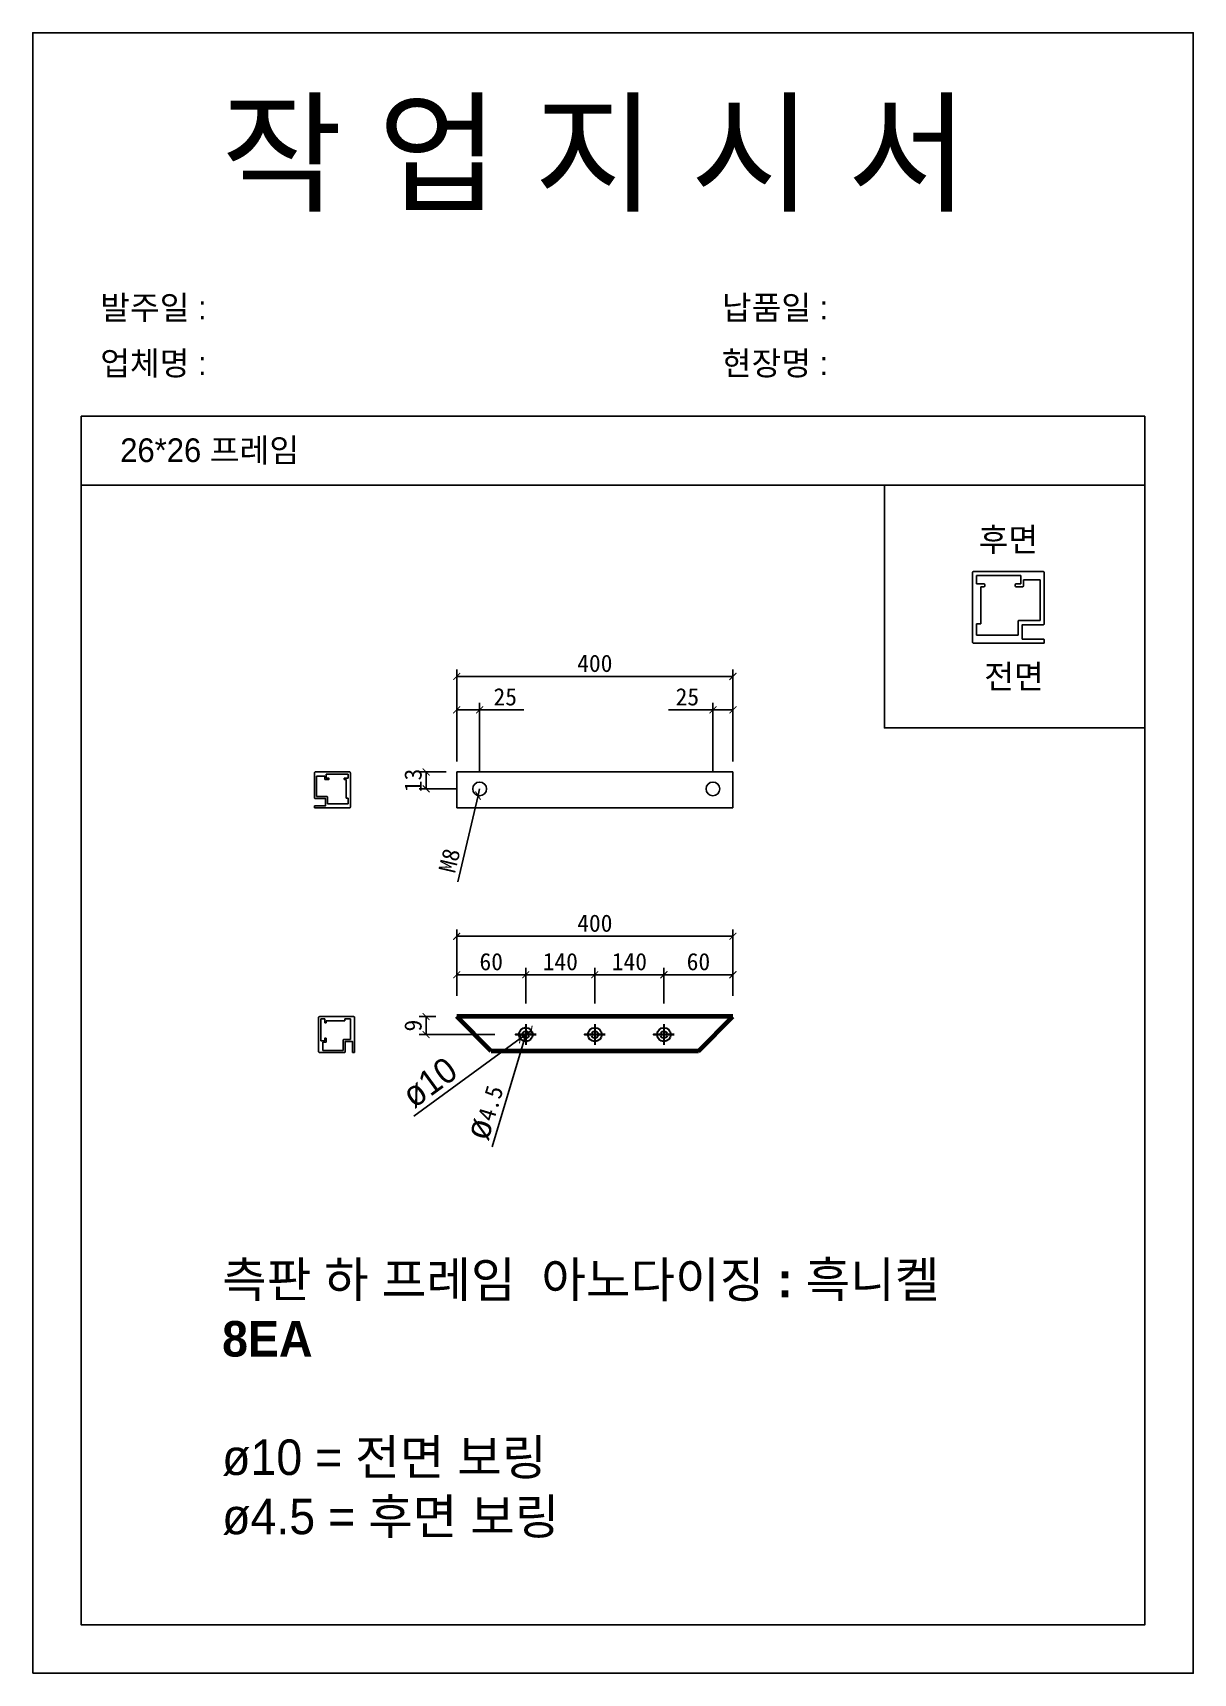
# Model space of a CAD drawing. Header units: millimetres. Extents: x -44117 to 256353, y -2095463 to 65325.
# Drawn here: x 120668 to 122348, y 23005 to 25381 of the extents above; entities that cross this region are included whole.
import ezdxf

# ---------------------------------------------------------------- set-up
doc = ezdxf.new("R2010")
doc.units = ezdxf.units.MM
doc.header["$LTSCALE"] = 10
doc.layers.add('Layer1', color=7, linetype='Continuous', lineweight=70)
doc.dimstyles.new('ISO-25', dxfattribs={"dimtxt": 2.5, "dimasz": 2.5, "dimexe": 1, "dimexo": 1, "dimtad": 1, "dimtxsty": 'Standard', "dimblk": 'ARCHTICK', "dimcen": 2.5, "dimadec": 0, "dimazin": 0, "dimtfac": 1, "dimtmove": 0, "dimatfit": 3, "dimfxl": 0, "dimarcsym": 0})

# ---------------------------------------------------------------- blocks, each defined once
blk = doc.blocks.new('_ArchTick')
at = {"color": 0, "linetype": 'ByBlock', "const_width": 0.15}
blk.add_lwpolyline([(-0.5, -0.5), (0.5, 0.5)], dxfattribs=at)
blk = doc.blocks.new('*D1947')
at = {"color": 0, "lineweight": -2}
for p, q in [((121281.6, 23986.3), (121281.6, 24027)), ((121381.6, 23975.3), (121381.6, 24027)), ((121281.6, 24017), (121381.6, 24017))]:
    blk.add_line(p, q, dxfattribs=at)
at = {"layer": 'Defpoints', "color": 0}
for p in [(121381.6, 24017), (121281.6, 23956.3), (121381.6, 23945.3)]:
    blk.add_point(p, dxfattribs=at)
at = {"color": 0, "lineweight": -2, "xscale": 10, "yscale": 10, "zscale": 10, "rotation": 180}
blk.add_blockref('_ArchTick', (121281.6, 24017), dxfattribs=at)
at = {"color": 0, "lineweight": -2, "xscale": 10, "yscale": 10, "zscale": 10}
blk.add_blockref('_ArchTick', (121381.6, 24017), dxfattribs=at)
at = {"color": 0, "insert": (121331.6, 24035.8), "char_height": 25, "attachment_point": 5}
blk.add_mtext('60', dxfattribs=at)
blk = doc.blocks.new('*D1948')
at = {"color": 0, "lineweight": -2}
for p, q in [((121381.6, 23975.3), (121381.6, 24027)), ((121481.6, 23975.3), (121481.6, 24027)), ((121381.6, 24017), (121481.6, 24017))]:
    blk.add_line(p, q, dxfattribs=at)
at = {"layer": 'Defpoints', "color": 0}
for p in [(121481.6, 24017), (121381.6, 23945.3), (121481.6, 23945.3)]:
    blk.add_point(p, dxfattribs=at)
at = {"color": 0, "lineweight": -2, "xscale": 10, "yscale": 10, "zscale": 10, "rotation": 180}
blk.add_blockref('_ArchTick', (121381.6, 24017), dxfattribs=at)
at = {"color": 0, "lineweight": -2, "xscale": 10, "yscale": 10, "zscale": 10}
blk.add_blockref('_ArchTick', (121481.6, 24017), dxfattribs=at)
at = {"color": 0, "insert": (121431.6, 24035.8), "char_height": 25, "attachment_point": 5}
blk.add_mtext('140', dxfattribs=at)
blk = doc.blocks.new('*D1949')
at = {"color": 0, "lineweight": -2}
for p, q in [((121481.6, 23975.3), (121481.6, 24027)), ((121581.6, 23975.3), (121581.6, 24027)), ((121481.6, 24017), (121581.6, 24017))]:
    blk.add_line(p, q, dxfattribs=at)
at = {"layer": 'Defpoints', "color": 0}
for p in [(121581.6, 24017), (121481.6, 23945.3), (121581.6, 23945.3)]:
    blk.add_point(p, dxfattribs=at)
at = {"color": 0, "lineweight": -2, "xscale": 10, "yscale": 10, "zscale": 10, "rotation": 180}
blk.add_blockref('_ArchTick', (121481.6, 24017), dxfattribs=at)
at = {"color": 0, "lineweight": -2, "xscale": 10, "yscale": 10, "zscale": 10}
blk.add_blockref('_ArchTick', (121581.6, 24017), dxfattribs=at)
at = {"color": 0, "insert": (121531.6, 24035.8), "char_height": 25, "attachment_point": 5}
blk.add_mtext('140', dxfattribs=at)
blk = doc.blocks.new('*D1950')
at = {"color": 0, "lineweight": -2}
for p, q in [((121581.6, 23975.3), (121581.6, 24027)), ((121681.6, 23986.3), (121681.6, 24027)), ((121581.6, 24017), (121681.6, 24017))]:
    blk.add_line(p, q, dxfattribs=at)
at = {"layer": 'Defpoints', "color": 0}
for p in [(121681.6, 24017), (121681.6, 23956.3), (121581.6, 23945.3)]:
    blk.add_point(p, dxfattribs=at)
at = {"color": 0, "lineweight": -2, "xscale": 10, "yscale": 10, "zscale": 10, "rotation": 180}
blk.add_blockref('_ArchTick', (121581.6, 24017), dxfattribs=at)
at = {"color": 0, "lineweight": -2, "xscale": 10, "yscale": 10, "zscale": 10}
blk.add_blockref('_ArchTick', (121681.6, 24017), dxfattribs=at)
at = {"color": 0, "insert": (121631.6, 24035.8), "char_height": 25, "attachment_point": 5}
blk.add_mtext('60', dxfattribs=at)
blk = doc.blocks.new('*D1951')
at = {"color": 0, "lineweight": -2}
for p, q in [((121281.6, 23986.3), (121281.6, 24082.7)), ((121281.6, 24072.7), (121681.6, 24072.7)), ((121681.6, 23986.3), (121681.6, 24082.7))]:
    blk.add_line(p, q, dxfattribs=at)
at = {"layer": 'Defpoints', "color": 0}
for p in [(121681.6, 24072.7), (121281.6, 23956.3), (121681.6, 23956.3)]:
    blk.add_point(p, dxfattribs=at)
at = {"color": 0, "lineweight": -2, "xscale": 10, "yscale": 10, "zscale": 10, "rotation": 180}
blk.add_blockref('_ArchTick', (121281.6, 24072.7), dxfattribs=at)
at = {"color": 0, "lineweight": -2, "xscale": 10, "yscale": 10, "zscale": 10}
blk.add_blockref('_ArchTick', (121681.6, 24072.7), dxfattribs=at)
at = {"color": 0, "insert": (121481.6, 24091.5), "char_height": 25, "attachment_point": 5}
blk.add_mtext('400', dxfattribs=at)
blk = doc.blocks.new('*D1952')
at = {"color": 0, "lineweight": -2}
for p, q in [((121251.6, 23956.3), (121227.3, 23956.3)), ((121237.3, 23956.3), (121237.3, 23930.3)), ((121336.6, 23930.3), (121227.3, 23930.3))]:
    blk.add_line(p, q, dxfattribs=at)
at = {"layer": 'Defpoints', "color": 0}
for p in [(121281.6, 23956.3), (121237.3, 23930.3), (121366.6, 23930.3)]:
    blk.add_point(p, dxfattribs=at)
at = {"color": 0, "lineweight": -2, "xscale": 10, "yscale": 10, "zscale": 10}
for p, rotation in [((121237.3, 23956.3), 90), ((121237.3, 23930.3), 270)]:
    blk.add_blockref('_ArchTick', p, dxfattribs=dict(at, rotation=rotation))
at = {"color": 0, "insert": (121218.5, 23943.3), "char_height": 25, "attachment_point": 5, "rotation": 90}
blk.add_mtext('9', dxfattribs=at)
blk = doc.blocks.new('*D1953')
at = {"color": 0, "lineweight": -2}
for p, q in [((121389.7, 23936.2), (121373.6, 23924.4)), ((121389.7, 23936.2), (121389.7, 23936.2)), ((121219.6, 23812.1), (121373.6, 23924.4))]:
    blk.add_line(p, q, dxfattribs=at)
at = {"layer": 'Defpoints', "color": 0}
for p in [(121389.7, 23936.2), (121373.6, 23924.4)]:
    blk.add_point(p, dxfattribs=at)
at = {"color": 0, "lineweight": -2, "xscale": 10, "yscale": 10, "zscale": 10}
for p, rotation in [((121373.6, 23924.4), 36.10123907346915), ((121389.7, 23936.2), 216.1012390734691)]:
    blk.add_blockref('_ArchTick', p, dxfattribs=dict(at, rotation=rotation))
at = {"color": 0, "insert": (121242.4, 23861), "char_height": 25, "attachment_point": 5, "rotation": 36.1012}
blk.add_mtext('{\\fGulim|b0|i0|c129|p50;\\H1.4583x;ø10}', dxfattribs=at)
blk = doc.blocks.new('*D1954')
at = {"color": 0, "lineweight": -2}
for p, q in [((121383.1, 23935.1), (121380.2, 23925.5)), ((121383.1, 23935.1), (121383.1, 23935.1)), ((121333.2, 23767.6), (121380.2, 23925.5))]:
    blk.add_line(p, q, dxfattribs=at)
at = {"layer": 'Defpoints', "color": 0}
for p in [(121383.1, 23935.1), (121380.2, 23925.5)]:
    blk.add_point(p, dxfattribs=at)
at = {"color": 0, "lineweight": -2, "xscale": 10, "yscale": 10, "zscale": 10}
for p, rotation in [((121380.2, 23925.5), 73.42594672676715), ((121383.1, 23935.1), 253.4259467267671)]:
    blk.add_blockref('_ArchTick', p, dxfattribs=dict(at, rotation=rotation))
at = {"color": 0, "insert": (121321.2, 23818.4), "char_height": 25, "attachment_point": 5, "rotation": 73.4259}
blk.add_mtext('{\\fGulim|b0|i0|c129|p50;\\H1.4583x;ø}4.5', dxfattribs=at)
blk = doc.blocks.new('*D1955')
at = {"color": 0, "lineweight": -2}
for p, q in [((121281.6, 24340.7), (121281.6, 24459.1)), ((121281.6, 24449.1), (121681.6, 24449.1)), ((121681.6, 24340.7), (121681.6, 24459.1))]:
    blk.add_line(p, q, dxfattribs=at)
at = {"layer": 'Defpoints', "color": 0}
for p in [(121681.6, 24449.1), (121281.6, 24310.7), (121681.6, 24310.7)]:
    blk.add_point(p, dxfattribs=at)
at = {"color": 0, "lineweight": -2, "xscale": 10, "yscale": 10, "zscale": 10, "rotation": 180}
blk.add_blockref('_ArchTick', (121281.6, 24449.1), dxfattribs=at)
at = {"color": 0, "lineweight": -2, "xscale": 10, "yscale": 10, "zscale": 10}
blk.add_blockref('_ArchTick', (121681.6, 24449.1), dxfattribs=at)
at = {"color": 0, "insert": (121481.6, 24467.9), "char_height": 25, "attachment_point": 5}
blk.add_mtext('400', dxfattribs=at)
blk = doc.blocks.new('*D1956')
at = {"color": 0, "lineweight": -2}
for p, q in [((121266.6, 24310.7), (121227.4, 24310.7)), ((121237.4, 24310.7), (121237.4, 24286.2)), ((121282.6, 24286.2), (121227.4, 24286.2))]:
    blk.add_line(p, q, dxfattribs=at)
at = {"layer": 'Defpoints', "color": 0}
for p in [(121281.6, 24310.7), (121237.4, 24286.2), (121297.6, 24286.2)]:
    blk.add_point(p, dxfattribs=at)
at = {"color": 0, "lineweight": -2, "xscale": 10, "yscale": 10, "zscale": 10}
for p, rotation in [((121237.4, 24310.7), 90), ((121237.4, 24286.2), 270)]:
    blk.add_blockref('_ArchTick', p, dxfattribs=dict(at, rotation=rotation))
at = {"color": 0, "insert": (121218.6, 24298.4), "char_height": 25, "attachment_point": 5, "rotation": 90}
blk.add_mtext('13', dxfattribs=at)
blk = doc.blocks.new('*D1957')
at = {"color": 0, "lineweight": -2}
for p, q in [((121281.6, 24325.7), (121281.6, 24410.7)), ((121314.8, 24311.2), (121314.8, 24410.7)), ((121281.6, 24400.7), (121314.8, 24400.7)), ((121314.8, 24400.7), (121379, 24400.7))]:
    blk.add_line(p, q, dxfattribs=at)
at = {"layer": 'Defpoints', "color": 0}
for p in [(121314.8, 24400.7), (121281.6, 24310.7), (121314.8, 24296.2)]:
    blk.add_point(p, dxfattribs=at)
at = {"color": 0, "lineweight": -2, "xscale": 10, "yscale": 10, "zscale": 10, "rotation": 180}
blk.add_blockref('_ArchTick', (121281.6, 24400.7), dxfattribs=at)
at = {"color": 0, "lineweight": -2, "xscale": 10, "yscale": 10, "zscale": 10}
blk.add_blockref('_ArchTick', (121314.8, 24400.7), dxfattribs=at)
at = {"color": 0, "insert": (121351.9, 24419.4), "char_height": 25, "attachment_point": 5}
blk.add_mtext('25', dxfattribs=at)
blk = doc.blocks.new('*D1958')
at = {"color": 0, "lineweight": -2}
for p, q in [((121652.6, 24311.2), (121652.6, 24410.7)), ((121681.6, 24325.7), (121681.6, 24410.7)), ((121652.6, 24400.7), (121588.5, 24400.7)), ((121681.6, 24400.7), (121652.6, 24400.7))]:
    blk.add_line(p, q, dxfattribs=at)
at = {"layer": 'Defpoints', "color": 0}
for p in [(121652.6, 24400.7), (121681.6, 24310.7), (121652.6, 24296.2)]:
    blk.add_point(p, dxfattribs=at)
at = {"color": 0, "lineweight": -2, "xscale": 10, "yscale": 10, "zscale": 10, "rotation": 180}
blk.add_blockref('_ArchTick', (121652.6, 24400.7), dxfattribs=at)
at = {"color": 0, "lineweight": -2, "xscale": 10, "yscale": 10, "zscale": 10}
blk.add_blockref('_ArchTick', (121681.6, 24400.7), dxfattribs=at)
at = {"color": 0, "insert": (121615.6, 24419.4), "char_height": 25, "attachment_point": 5}
blk.add_mtext('25', dxfattribs=at)
blk = doc.blocks.new('*D1959')
at = {"color": 0, "lineweight": -2}
for p in [(121314.8, 24286.2), (121283.2, 24151.8)]:
    blk.add_line(p, (121312.5, 24276.4), dxfattribs=at)
at = {"layer": 'Defpoints', "color": 0}
for p in [(121314.8, 24286.2), (121312.5, 24276.4)]:
    blk.add_point(p, dxfattribs=at)
at = {"color": 0, "lineweight": -2, "xscale": 10, "yscale": 10, "zscale": 10, "rotation": 76.74817852863761}
blk.add_blockref('_ArchTick', (121312.5, 24276.4), dxfattribs=at)
at = {"color": 0, "insert": (121271.1, 24182.4), "char_height": 25, "attachment_point": 5, "rotation": 76.7482}
blk.add_mtext('M8', dxfattribs=at)

msp = doc.modelspace()

# ---------------------------------------------------------------- linework, layer by layer
for p, q in [((122277.9152, 24826.15633), (120737.9152, 24826.15633)), ((122277.9152, 24726.15633), (120737.9152, 24726.15633)), ((122034.35962, 24583.07296), (122034.35962, 24595.07296)), ((122034.35962, 24595.07296), (122098.35962, 24595.07296)), ((122098.35962, 24595.07296), (122098.35962, 24583.07296)), ((122045.15962, 24583.07296), (122034.35962, 24583.07296)), ((122040.35962, 24579.07296), (122045.15962, 24579.07296)), ((122040.35962, 24579.07296), (122040.35962, 24525.07296)), ((122046.35962, 24580.27296), (122046.35962, 24581.87296)), ((122090.35962, 24581.87296), (122090.35962, 24580.27296)), ((122098.35962, 24583.07296), (122091.55962, 24583.07296)), ((122091.55962, 24579.07296), (122101.15962, 24579.07296)), ((122102.35962, 24580.27296), (122102.35962, 24589.07296)), ((122102.35962, 24589.07296), (122126.35962, 24589.07296)), ((122126.35962, 24589.07296), (122126.35962, 24529.87296)), ((122034.35962, 24509.07296), (122034.35962, 24525.07296)), ((122034.35962, 24525.07296), (122040.35962, 24525.07296)), ((122094.35962, 24528.67296), (122094.35962, 24523.87296)), ((122094.35962, 24523.87296), (122094.35962, 24509.07296)), ((122094.35962, 24523.87296), (122094.35962, 24523.87296)), ((122100.35962, 24529.87296), (122095.55962, 24529.87296)), ((122126.35962, 24529.87296), (122100.35962, 24529.87296)), ((122094.35962, 24509.07296), (122034.35962, 24509.07296)), ((121124.69156, 24307.65753), (121092.69156, 24307.65753)), ((121092.69156, 24307.65753), (121092.69156, 24301.65753)), ((121124.69156, 24301.65753), (121124.69156, 24307.65753)), ((121681.63839, 24310.65753), (121281.63839, 24310.65753)), ((121281.63839, 24310.65753), (121281.63839, 24258.65753)), ((121681.63839, 24258.65753), (121681.63839, 24310.65753)), ((121090.69156, 24304.65753), (121078.69156, 24304.65753)), ((121078.69156, 24304.65753), (121078.69156, 24275.05753)), ((121090.69156, 24300.25753), (121090.69156, 24304.65753)), ((121096.09156, 24299.65753), (121091.29156, 24299.65753)), ((121092.69156, 24301.65753), (121096.09156, 24301.65753)), ((121096.69156, 24301.05753), (121096.69156, 24300.25753)), ((121118.69156, 24300.25753), (121118.69156, 24301.05753)), ((121119.29156, 24301.65753), (121124.69156, 24301.65753)), ((121121.69156, 24299.65753), (121119.29156, 24299.65753)), ((121121.69156, 24299.65753), (121121.69156, 24272.65753)), ((121078.69156, 24275.05753), (121091.69156, 24275.05753)), ((121091.69156, 24275.05753), (121094.09156, 24275.05753)), ((121094.69156, 24274.45753), (121094.69156, 24272.05753)), ((121094.69156, 24272.05753), (121094.69156, 24264.65753)), ((121094.69156, 24272.05753), (121094.69156, 24272.05753)), ((121094.69156, 24264.65753), (121124.69156, 24264.65753)), ((121124.69156, 24272.65753), (121121.69156, 24272.65753)), ((121124.69156, 24264.65753), (121124.69156, 24272.65753)), ((121281.63839, 24258.65753), (121681.63839, 24258.65753)), ((121090.74287, 23953.31721), (121084.74287, 23953.31721)), ((121084.74287, 23953.31721), (121084.74287, 23921.31721)), ((121090.74287, 23947.91721), (121090.74287, 23953.31721)), ((121092.74287, 23950.31721), (121092.74287, 23947.91721)), ((121092.74287, 23950.31721), (121119.74287, 23950.31721)), ((121127.74287, 23953.31721), (121119.74287, 23953.31721)), ((121119.74287, 23953.31721), (121119.74287, 23950.31721)), ((121127.74287, 23923.31721), (121127.74287, 23953.31721)), ((121092.14287, 23947.31721), (121091.34287, 23947.31721)), ((121084.74287, 23921.31721), (121090.74287, 23921.31721)), ((121092.14287, 23919.31721), (121087.74287, 23919.31721)), ((121087.74287, 23919.31721), (121087.74287, 23907.31721)), ((121087.74287, 23907.31721), (121117.34287, 23907.31721)), ((121090.74287, 23921.31721), (121090.74287, 23924.71721)), ((121091.34287, 23925.31721), (121092.14287, 23925.31721)), ((121092.74287, 23924.71721), (121092.74287, 23919.91721)), ((121117.34287, 23920.31721), (121117.34287, 23922.71721)), ((121117.34287, 23907.31721), (121117.34287, 23920.31721)), ((121117.94287, 23923.31721), (121120.34287, 23923.31721)), ((121120.34287, 23923.31721), (121127.74287, 23923.31721)), ((121120.34287, 23923.31721), (121120.34287, 23923.31721))]:
    msp.add_line(p, q)
at = {"lineweight": 30}
for p, q in [((121381.63839, 23945.31721), (121381.63839, 23915.31721)), ((121481.63839, 23945.31721), (121481.63839, 23915.31721)), ((121581.63839, 23945.31721), (121581.63839, 23915.31721))]:
    msp.add_line(p, q, dxfattribs=at)
for points in [[(120667.9152, 23005.32606), (122347.9152, 23005.32606), (122347.9152, 25381.32606), (120667.9152, 25381.32606)], [(122277.9152, 24726.15633), (121900.96645, 24726.15633), (121900.96645, 24374.54937), (122277.9152, 24374.54937)]]:
    msp.add_lwpolyline(points, close=True)
msp.add_lwpolyline([(120737.9152, 24826.15633), (120737.9152, 23075.32606), (122277.9152, 23075.32606), (122277.9152, 24826.15633)])
for points in [[(122131.15962, 24503.07348, -0.4142135624), (122132.35962, 24501.87348), (122132.35962, 24498.27296, -0.4142135624), (122131.15962, 24497.07296), (122030.35962, 24497.07296, -0.4142135624), (122028.35962, 24499.07296), (122028.35962, 24599.07296, -0.4142135624), (122030.35962, 24601.07296), (122130.35962, 24601.07296, -0.4142135624), (122132.35962, 24599.07296), (122132.35962, 24525.87296, -0.4142135624), (122130.35962, 24523.87296), (122100.35962, 24523.87296), (122100.35962, 24503.07296), (122131.15962, 24503.07296)], [(121076.29156, 24261.65779, 0.4142135624), (121075.69156, 24261.05779), (121075.69156, 24259.25753, 0.4142135624), (121076.29156, 24258.65753), (121126.69156, 24258.65753, 0.4142135624), (121127.69156, 24259.65753), (121127.69156, 24309.65753, 0.4142135624), (121126.69156, 24310.65753), (121076.69156, 24310.65753, 0.4142135624), (121075.69156, 24309.65753), (121075.69156, 24273.05753, 0.4142135624), (121076.69156, 24272.05753), (121091.69156, 24272.05753), (121091.69156, 24261.65753), (121076.29156, 24261.65753)], [(121130.74261, 23904.91721, 0.4142135624), (121131.34261, 23904.31721), (121133.14287, 23904.31721, 0.4142135624), (121133.74287, 23904.91721), (121133.74287, 23955.31721, 0.4142135624), (121132.74287, 23956.31721), (121082.74287, 23956.31721, 0.4142135624), (121081.74287, 23955.31721), (121081.74287, 23905.31721, 0.4142135624), (121082.74287, 23904.31721), (121119.34287, 23904.31721, 0.4142135624), (121120.34287, 23905.31721), (121120.34287, 23920.31721), (121130.74287, 23920.31721), (121130.74287, 23904.91721)]]:
    msp.add_lwpolyline(points, format="xyb")
for points in [[(121396.63839, 23930.31721), (121366.63839, 23930.31721)], [(121496.63839, 23930.31721), (121466.63839, 23930.31721)], [(121596.63839, 23930.31721), (121566.63839, 23930.31721)]]:
    msp.add_lwpolyline(points, close=True, dxfattribs=at)
for centre in [(121314.83478, 24286.15753), (121652.64905, 24286.15753)]:
    msp.add_circle(centre, 10)
for centre, radius in [((121381.63839, 23930.31721), 10), ((121381.63839, 23930.31721), 5), ((121481.63839, 23930.31721), 10), ((121481.63839, 23930.31721), 5), ((121581.63839, 23930.31721), 10), ((121581.63839, 23930.31721), 5)]:
    msp.add_circle(centre, radius, dxfattribs=at)
for centre, radius, start, end in [((122045.15962, 24581.87296), 1.2, 360, 90), ((122045.15962, 24580.27296), 1.2, 270, 0), ((122091.55962, 24581.87296), 1.2, 90, 180), ((122091.55962, 24580.27296), 1.2, 180, 270), ((122101.15962, 24580.27296), 1.2, 270, 0), ((122095.55962, 24528.67296), 1.2, 90, 180), ((121091.29156, 24300.25753), 0.6, 180, 270), ((121096.09156, 24301.05753), 0.6, 0, 90), ((121096.09156, 24300.25753), 0.6, 270, 0), ((121119.29156, 24301.05753), 0.6, 90, 180), ((121119.29156, 24300.25753), 0.6, 180, 270), ((121094.09156, 24274.45753), 0.6, 0, 90), ((121091.34287, 23947.91721), 0.6, 180, 270), ((121092.14287, 23947.91721), 0.6, 270, 0), ((121091.34287, 23924.71721), 0.6, 90, 180), ((121092.14287, 23924.71721), 0.6, 0, 90), ((121092.14287, 23919.91721), 0.6, 270, 0), ((121117.94287, 23922.71721), 0.6, 90, 180)]:
    msp.add_arc(centre, radius, start, end)
at = {"layer": 'Layer1'}
for p, q in [((121331.63839, 23906.31721), (121281.63839, 23956.31721)), ((121631.63839, 23906.31721), (121681.63839, 23956.31721))]:
    msp.add_line(p, q, dxfattribs=at)
for points in [[(121681.63839, 23956.31721), (121281.63839, 23956.31721)], [(121631.63839, 23906.31721), (121331.63839, 23906.31721)]]:
    msp.add_lwpolyline(points, dxfattribs=at)

# ---------------------------------------------------------------- texts
at = {"attachment_point": 1}
for s, heights, insert, char_height in [('{\\fGulim|b0|i0|c129|p50;작 업 지 시 서}', [-155.84554], (120940.72181, 25277.16354), 140), ('{\\fGulim|b0|i0|c129|p50;발주일 :}', [-38.18216], (120765.51245, 25000.44312), 34.3), ('{\\fGulim|b0|i0|c129|p50;납품일 :}', [-37.67976], (121665.49044, 25000.44312), 34.3), ('{\\fGulim|b0|i0|c129|p50;업체명 : }', [-38.2735], (120765.51245, 24919.78694), 34.3), ('{\\fGulim|b0|i0|c129|p50;현장명 : }', [-38.2735], (121665.49044, 24919.78694), 34.3), ('{\\fGulim|b0|i0|c129|p50;26*26 프레임}', [-38.22783], (120794.47504, 24793.91837), 34.3), ('{\\fGulim|b0|i0|c129|p50;후면}', [-38.18216], (122037.2117, 24664.44808), 34.3), ('{\\fGulim|b0|i0|c129|p50;전면}', [-37.08602], (122045.40556, 24466.08837), 34.3), ('{\\fGulim|b1|i0|c129|p50;측판 하 프레임  아노다이징 : 흑니켈\\P8EA\\P\\fGulim|b0|i0|c129|p50;\\Pø10 = 전면 보링\\Pø4.5 = 후면 보링}', [-405.73762], (120941.97636, 23601.17293), 51.45)]:
    msp.add_mtext_dynamic_manual_height_columns(s, width=3307.3198183, gutter_width=12.5, heights=heights, dxfattribs=dict(at, insert=insert, char_height=char_height))

# ---------------------------------------------------------------- dimensions: what is measured, and where the dimension line sits
for base, p1, p2, picture, middle in [((121681.63839, 24449.10357), (121281.63839, 24310.65753), (121681.63839, 24310.65753), '*D1955', (121481.63839, 24467.85357)), ((121681.63839, 24072.73666), (121281.63839, 23956.31721), (121681.63839, 23956.31721), '*D1951', (121481.63839, 24091.48666))]:
    dim = msp.add_linear_dim(base=base, p1=p1, p2=p2, dimstyle='ISO-25', override={"dimscale": 10, "dimasz": 1, "dimexo": 3})
    dim.commit()
    dim.dimension.update_dxf_attribs({"geometry": picture, "text_midpoint": middle})
for base, p1, p2, text, override, picture, middle in [((121314.83478, 24400.66297), (121281.63839, 24310.65753), (121314.83478, 24296.15753), '25', {"dimscale": 10, "dimasz": 1, "dimexo": 1.5, "dimtxsty": 'Standard'}, '*D1957', (121351.91812, 24419.41297)), ((121381.63839, 24017.02521), (121281.63839, 23956.31721), (121381.63839, 23945.31721), '60', {"dimscale": 10, "dimasz": 1, "dimexo": 3}, '*D1947', (121331.63839, 24035.77521)), ((121481.63839, 24017.02521), (121381.63839, 23945.31721), (121481.63839, 23945.31721), '140', {"dimscale": 10, "dimasz": 1, "dimexo": 3, "dimtmove": 1}, '*D1948', (121431.63839, 24035.77521)), ((121581.63839, 24017.02521), (121481.63839, 23945.31721), (121581.63839, 23945.31721), '140', {"dimscale": 10, "dimasz": 1, "dimexo": 3, "dimtmove": 1}, '*D1949', (121531.63839, 24035.77521)), ((121681.63839, 24017.02521), (121581.63839, 23945.31721), (121681.63839, 23956.31721), '60', {"dimscale": 10, "dimasz": 1, "dimexo": 3, "dimtmove": 1}, '*D1950', (121631.63839, 24035.77521))]:
    dim = msp.add_linear_dim(base=base, p1=p1, p2=p2, text=text, dimstyle='ISO-25', override=override)
    dim.commit()
    dim.dimension.update_dxf_attribs({"geometry": picture, "text_midpoint": middle})
dim = msp.add_linear_dim(base=(121652.64905, 24400.66297), p1=(121681.63839, 24310.65753), p2=(121652.64905, 24296.15753), angle=180, text='25', dimstyle='ISO-25', override={"dimscale": 10, "dimasz": 1, "dimexo": 1.5, "dimtxsty": 'Standard'})
dim.commit()
dim.dimension.update_dxf_attribs({"geometry": '*D1958', "text_midpoint": (121615.56572, 24419.41297)})
for base, p1, p2, text, override, picture, middle in [((121237.36116, 24286.15753), (121281.63839, 24310.65753), (121297.63839, 24286.15753), '13', {"dimscale": 10, "dimasz": 1, "dimexo": 1.5}, '*D1956', (121237.36116, 24298.40753)), ((121237.25294, 23930.31721), (121281.63839, 23956.31721), (121366.63839, 23930.31721), '9', {"dimscale": 10, "dimasz": 1, "dimexo": 3}, '*D1952', (121237.25294, 23943.31721))]:
    dim = msp.add_linear_dim(base=base, p1=p1, p2=p2, angle=90, text=text, dimstyle='ISO-25', override=override)
    dim.commit()
    dim.dimension.update_dxf_attribs({"geometry": picture, "text_midpoint": middle, "dimtype": 160})
dim = msp.add_radius_dim(center=(121314.83478, 24286.15753), mpoint=(121312.54247, 24276.42381), text='M8', dimstyle='ISO-25', override={"dimscale": 10, "dimasz": 1, "dimexo": 1.5})
dim.commit()
dim.dimension.update_dxf_attribs({"geometry": '*D1959', "text_midpoint": (121289.39299, 24178.1255), "dimtype": 164})
for p1, p2, text, picture, middle in [((121389.71816, 23936.20935), (121373.55861, 23924.42507), '{\\fGulim|b0|i0|c129|p50;\\H1.4583x;ø10}', '*D1953', (121257.75433, 23839.9753)), ((121383.06466, 23935.10947), (121380.21211, 23925.52495), '{\\fGulim|b0|i0|c129|p50;\\H1.4583x;ø}4.5', '*D1954', (121346.11139, 23810.94684))]:
    dim = msp.add_diameter_dim_2p(p1=p1, p2=p2, text=text, dimstyle='ISO-25', override={"dimscale": 10, "dimasz": 1, "dimexo": 3})
    dim.commit()
    dim.dimension.update_dxf_attribs({"geometry": picture, "text_midpoint": middle, "dimtype": 163})

doc.saveas('drawing.dxf')
